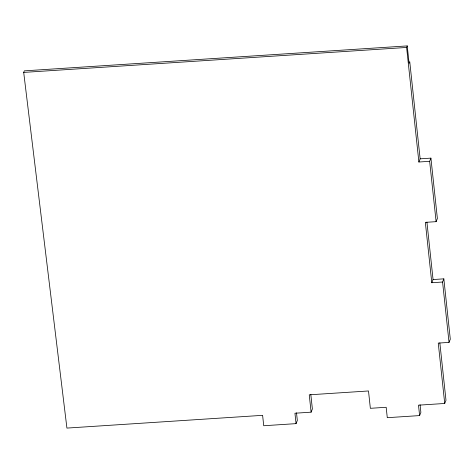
<?xml version="1.0" encoding="UTF-8"?>
<svg xmlns="http://www.w3.org/2000/svg" width="474" height="474" viewBox="0 0 474 474"><rect width="100%" height="100%" fill="white"/><g stroke="black" fill="none" stroke-linecap="round" stroke-linejoin="round"><path stroke-width="0.71" d="M296.505 412.818L297.322 420.456L296.054 423.638L263.728 425.741L262.614 415.331L66.923 428.087L23.7 72.409L24.316 70.863L407.231 45.913L409.098 63.326L409.749 61.691L420.142 158.831L418.88 162.013L429.651 161.308L430.919 158.126L420.142 158.831M418.88 162.013L406.615 47.459L407.231 45.913M296.054 423.638L294.941 413.227L311.104 412.173L312.372 408.991L310.826 394.534M431.796 282.729L433.064 279.547L443.842 278.848L442.574 282.03L431.796 282.729L425.338 222.359L436.11 221.66L437.378 218.478L430.919 158.126M311.104 412.173L309.249 394.824L368.499 390.967L370.354 408.315L386.174 407.284L387.288 417.689L419.614 415.585L420.882 412.404L420.065 404.766M419.614 415.585L418.501 405.175L444.719 403.469L438.26 343.099L449.032 342.394L450.3 339.212L443.842 278.848M444.719 403.469L445.987 400.287L439.842 342.862M23.7 72.409L406.615 47.459M429.651 161.308L436.11 221.66M442.574 282.03L449.032 342.394M426.92 222.122L433.064 279.547"/></g></svg>
